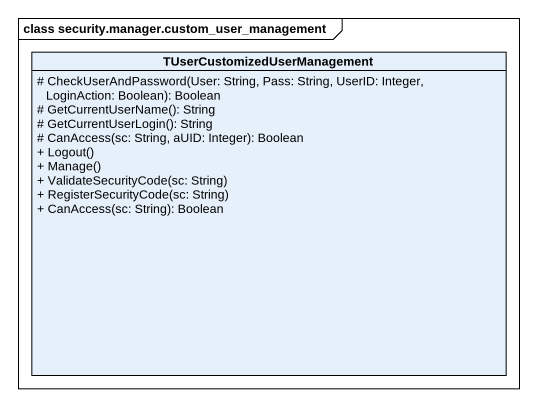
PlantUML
@startuml
mainframe class security.manager.custom_user_management
hide circle
hide empty members
skinparam classAttributeIconSize 0
class "TUserCustomizedUserManagement" as TUserCustomizedUserManagemen {
  # CheckUserAndPassword(User: String, Pass: String, UserID: Integer, LoginAction: Boolean): Boolean
  # GetCurrentUserName(): String
  # GetCurrentUserLogin(): String
  # CanAccess(sc: String, aUID: Integer): Boolean
  + Logout()
  + Manage()
  + ValidateSecurityCode(sc: String)
  + RegisterSecurityCode(sc: String)
  + CanAccess(sc: String): Boolean
}
@enduml
